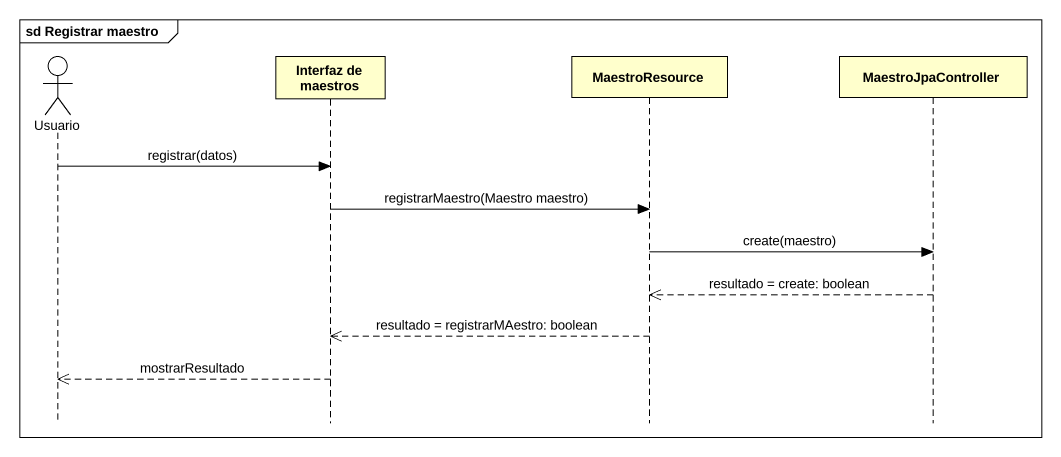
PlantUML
@startuml
mainframe sd Registrar maestro
hide footbox
actor Usuario
participant "Interfaz de maestros" as Interfaz_de_maestros
participant MaestroResource
participant MaestroJpaController

Usuario -> Interfaz_de_maestros : registrar(datos)
Interfaz_de_maestros -> MaestroResource : registrarMaestro(Maestro maestro)
MaestroResource -> MaestroJpaController : create(maestro)
MaestroJpaController -->> MaestroResource : resultado = create: boolean
MaestroResource -->> Interfaz_de_maestros : resultado = registrarMAestro: boolean
Interfaz_de_maestros -->> Usuario : mostrarResultado
@enduml
